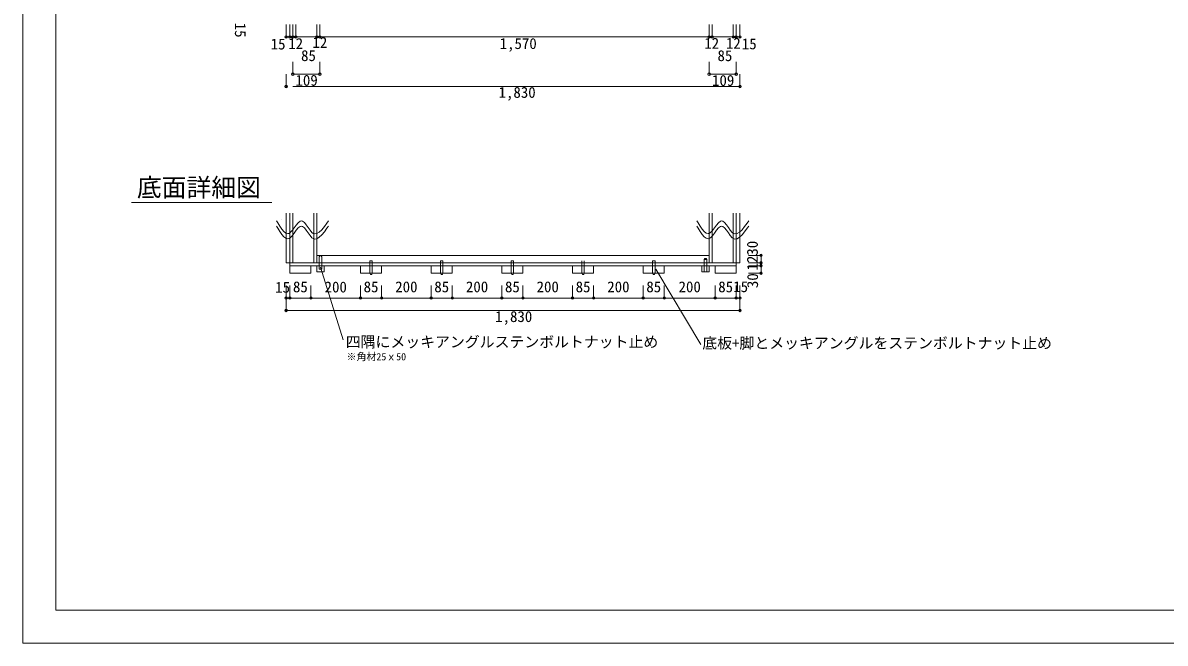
# Model space of a CAD drawing. Units: millimetres at full size, sheet at 1:20. Extents: x -6547 to 8551, y -2970 to 7077.
# Drawn here: x -4200 to 406, y -2970 to -469 of the extents above; entities that cross this region are included whole.
import ezdxf
from ezdxf.enums import TextEntityAlignment as Align

# ---------------------------------------------------------------- set-up
doc = ezdxf.new("R2010")
doc.units = ezdxf.units.MM
doc.header["$LTSCALE"] = 20
doc.header["$PDMODE"] = 32
doc.header["$PDSIZE"] = 10
doc.layers.add('0-0', color=7, linetype='Continuous', lineweight=18)
doc.layers.add('2-0', color=7, linetype='Continuous', lineweight=18)
doc.styles.add('ＭＳ ゴシック', font='')
doc.styles.get('ＭＳ ゴシック').set_extended_font_data('MS Gothic')

msp = doc.modelspace()

# ---------------------------------------------------------------- linework, layer by layer
at = {"layer": '0-0'}
msp.add_lwpolyline([(4200, 2970), (-4200, 2970), (-4200, -2970), (4200, -2970)], close=True, dxfattribs=at)
msp.add_lwpolyline([(4066.67, 2836.67), (-4066.67, 2836.67), (-4066.67, -2836.67)], dxfattribs=at)
at = {"layer": '2-0', "color": 4}
for p, q in [((-3138.34, -526.12), (-3138.34, -476.12)), ((-3123.34, -526.12), (-3123.34, -476.12)), ((-3111.34, -526.12), (-3111.34, -476.12)), ((-3099.34, -526.12), (-3099.34, -476.12)), ((-3014.34, -526.12), (-3014.34, -476.12)), ((-3002.34, -526.12), (-3002.34, -476.12)), ((-1432.34, -526.12), (-1432.34, -476.12)), ((-1420.34, -526.12), (-1420.34, -476.12)), ((-1335.34, -526.12), (-1335.34, -476.12)), ((-1323.34, -526.12), (-1323.34, -476.12)), ((-1323.34, -526.12), (-1323.34, -476.12)), ((-1308.34, -526.12), (-1308.34, -476.12)), ((-3123.34, -526.12), (-3138.34, -526.12)), ((-3123.34, -526.12), (-3099.34, -526.12)), ((-3099.34, -526.12), (-3014.34, -526.12)), ((-3014.34, -526.12), (-3002.34, -526.12)), ((-3002.34, -526.12), (-2972.34, -526.12)), ((-2972.34, -526.12), (-2511.34, -526.12)), ((-2511.34, -526.12), (-1911.34, -526.12)), ((-1911.34, -526.12), (-1450.34, -526.12)), ((-1462.34, -526.12), (-1432.34, -526.12)), ((-1432.34, -526.12), (-1420.34, -526.12)), ((-1420.34, -526.12), (-1335.34, -526.12)), ((-1335.34, -526.12), (-1323.34, -526.12)), ((-1323.34, -526.12), (-1308.34, -526.12)), ((-3111.34, -676.12), (-3111.34, -626.12)), ((-3002.34, -676.12), (-3002.34, -626.12)), ((-1432.34, -676.12), (-1432.34, -626.12)), ((-1323.34, -676.12), (-1323.34, -626.12)), ((-3138.34, -726.12), (-3138.34, -676.12)), ((-3111.34, -676.12), (-3002.34, -676.12)), ((-1432.34, -676.12), (-1323.34, -676.12)), ((-1308.34, -726.12), (-1308.34, -676.12)), ((-3111.34, -726.12), (-1311.34, -726.12)), ((-1223.34, -1406.74), (-1273.34, -1406.74)), ((-1223.34, -1436.74), (-1223.34, -1406.74)), ((-1223.34, -1436.74), (-1273.34, -1436.74)), ((-1223.34, -1448.74), (-1273.34, -1448.74)), ((-1223.34, -1448.74), (-1223.34, -1436.74)), ((-1223.34, -1478.74), (-1223.34, -1448.74)), ((-1223.34, -1478.74), (-1273.34, -1478.74)), ((-3138.34, -1578.74), (-3138.34, -1528.74)), ((-3123.34, -1578.74), (-3123.34, -1528.74)), ((-3038.34, -1578.74), (-3038.34, -1528.74)), ((-2838.34, -1578.74), (-2838.34, -1528.74)), ((-2753.34, -1578.74), (-2753.34, -1528.74)), ((-2553.34, -1578.74), (-2553.34, -1528.74)), ((-2468.34, -1578.74), (-2468.34, -1528.74)), ((-2268.34, -1578.74), (-2268.34, -1528.74)), ((-2183.34, -1578.74), (-2183.34, -1528.74)), ((-1983.34, -1578.74), (-1983.34, -1528.74)), ((-1898.34, -1578.74), (-1898.34, -1528.74)), ((-1698.34, -1578.74), (-1698.34, -1528.74)), ((-1613.34, -1578.74), (-1613.34, -1528.74)), ((-1408.34, -1578.74), (-1408.34, -1528.74)), ((-1323.34, -1578.74), (-1323.34, -1528.74)), ((-1308.34, -1578.74), (-1308.34, -1528.74)), ((-3138.34, -1628.74), (-3138.34, -1578.74)), ((-3138.34, -1578.74), (-3038.34, -1578.74)), ((-3038.34, -1578.74), (-2838.34, -1578.74)), ((-2838.34, -1578.74), (-2753.34, -1578.74)), ((-2753.34, -1578.74), (-2553.34, -1578.74)), ((-2553.34, -1578.74), (-2468.34, -1578.74)), ((-2468.34, -1578.74), (-2268.34, -1578.74)), ((-2268.34, -1578.74), (-2183.34, -1578.74)), ((-2183.34, -1578.74), (-1983.34, -1578.74)), ((-1983.34, -1578.74), (-1898.34, -1578.74)), ((-1898.34, -1578.74), (-1698.34, -1578.74)), ((-1698.34, -1578.74), (-1613.34, -1578.74)), ((-1613.34, -1578.74), (-1408.34, -1578.74)), ((-1408.34, -1578.74), (-1308.34, -1578.74)), ((-1308.34, -1628.74), (-1308.34, -1578.74)), ((-3138.34, -1628.74), (-1308.34, -1628.74))]:
    msp.add_line(p, q, dxfattribs=at)
at = {"layer": '2-0'}
for p, q in [((-3762.1, -1193.63), (-3196.1, -1193.63)), ((-3123.34, -1436.74), (-3123.34, -1236.74)), ((-3111.34, -1436.74), (-3111.34, -1236.74)), ((-3026.34, -1436.74), (-3026.34, -1236.74)), ((-3014.34, -1428.95), (-3014.34, -1236.74)), ((-1432.34, -1430.87), (-1432.34, -1236.74)), ((-1420.34, -1436.74), (-1420.34, -1236.74)), ((-1335.34, -1436.74), (-1335.34, -1236.74)), ((-1323.34, -1436.74), (-1323.34, -1236.74)), ((-3176.58, -1267.92), (-3171.89, -1275.96)), ((-3176.58, -1288.95), (-3171.89, -1296.99)), ((-3171.89, -1275.96), (-3163.81, -1289.31)), ((-3163.81, -1289.31), (-3155.72, -1301.2)), ((-3155.86, -1262.45), (-3155.86, -1262.57)), ((-3105.42, -1295.91), (-3097.26, -1284.69)), ((-3097.26, -1284.69), (-3089.16, -1275.04)), ((-3089.16, -1275.04), (-3081.16, -1268.99)), ((-3081.16, -1268.99), (-3076.58, -1267.92)), ((-3081.16, -1290.02), (-3076.58, -1288.95)), ((-3076.58, -1267.92), (-3072.18, -1268.94)), ((-3076.58, -1288.95), (-3072.18, -1289.97)), ((-3072.18, -1268.94), (-3064.65, -1274.71)), ((-3064.65, -1274.71), (-3057.15, -1283.98)), ((-3057.15, -1283.98), (-3049.62, -1294.91)), ((-2984.03, -1290.72), (-2973.63, -1276.51)), ((-2973.63, -1276.51), (-2967.58, -1267.92)), ((-2973.63, -1297.54), (-2967.58, -1288.95)), ((-1481.85, -1267.92), (-1477.16, -1275.96)), ((-1481.85, -1288.95), (-1477.16, -1296.99)), ((-1477.16, -1275.96), (-1469.08, -1289.31)), ((-1469.08, -1289.31), (-1460.98, -1301.2)), ((-1410.68, -1295.91), (-1402.52, -1284.69)), ((-1402.52, -1284.69), (-1394.43, -1275.04)), ((-1394.43, -1275.04), (-1386.43, -1268.99)), ((-1386.43, -1268.99), (-1381.85, -1267.92)), ((-1386.43, -1290.02), (-1381.85, -1288.95)), ((-1381.85, -1267.92), (-1377.44, -1268.94)), ((-1381.85, -1288.95), (-1377.44, -1289.97)), ((-1377.44, -1268.94), (-1369.92, -1274.71)), ((-1369.92, -1274.71), (-1362.42, -1283.98)), ((-1362.42, -1283.98), (-1354.89, -1294.91)), ((-1289.29, -1290.72), (-1278.9, -1276.51)), ((-1278.9, -1276.51), (-1272.85, -1267.92)), ((-1278.9, -1297.54), (-1272.85, -1288.95)), ((-3171.89, -1296.99), (-3163.81, -1310.34)), ((-3163.81, -1310.34), (-3155.72, -1322.23)), ((-3155.72, -1301.2), (-3147.61, -1310.73)), ((-3155.72, -1322.23), (-3147.61, -1331.76)), ((-3147.61, -1310.73), (-3139.48, -1316.98)), ((-3147.61, -1331.76), (-3139.48, -1338.01)), ((-3139.48, -1316.98), (-3131.32, -1319.02)), ((-3131.32, -1319.02), (-3126.58, -1317.92)), ((-3126.58, -1317.92), (-3121.83, -1315.02)), ((-3121.83, -1315.02), (-3113.62, -1306.7)), ((-3121.83, -1336.05), (-3113.62, -1327.73)), ((-3113.62, -1306.7), (-3105.42, -1295.91)), ((-3113.62, -1327.73), (-3105.42, -1316.94)), ((-3105.42, -1316.94), (-3097.26, -1305.72)), ((-3097.26, -1305.72), (-3089.16, -1296.07)), ((-3089.16, -1296.07), (-3081.16, -1290.02)), ((-3072.18, -1289.97), (-3064.65, -1295.74)), ((-3064.65, -1295.74), (-3057.15, -1305.01)), ((-3057.15, -1305.01), (-3049.62, -1315.94)), ((-3049.62, -1294.91), (-3041.99, -1305.69)), ((-3049.62, -1315.94), (-3041.99, -1326.72)), ((-3041.99, -1305.69), (-3034.2, -1314.47)), ((-3041.99, -1326.72), (-3034.2, -1335.49)), ((-3034.2, -1314.47), (-3029.58, -1317.92)), ((-3034.2, -1335.49), (-3029.58, -1338.95)), ((-3029.58, -1317.92), (-3024.11, -1319.98)), ((-3024.11, -1319.98), (-3014.43, -1318.93)), ((-3014.43, -1318.93), (-3004.48, -1313)), ((-3014.43, -1339.96), (-3004.48, -1334.03)), ((-3004.48, -1313), (-2994.33, -1303.24)), ((-3004.48, -1334.03), (-2994.33, -1324.27)), ((-2994.33, -1303.24), (-2984.03, -1290.72)), ((-2994.33, -1324.27), (-2984.03, -1311.75)), ((-2984.03, -1311.75), (-2973.63, -1297.54)), ((-1477.16, -1296.99), (-1469.08, -1310.34)), ((-1469.08, -1310.34), (-1460.98, -1322.23)), ((-1460.98, -1301.2), (-1452.88, -1310.73)), ((-1460.98, -1322.23), (-1452.88, -1331.76)), ((-1452.88, -1310.73), (-1444.75, -1316.98)), ((-1452.88, -1331.76), (-1444.75, -1338.01)), ((-1444.75, -1316.98), (-1436.59, -1319.02)), ((-1436.59, -1319.02), (-1431.85, -1317.92)), ((-1431.85, -1317.92), (-1427.09, -1315.02)), ((-1427.09, -1315.02), (-1418.88, -1306.7)), ((-1427.09, -1336.05), (-1418.88, -1327.73)), ((-1418.88, -1306.7), (-1410.68, -1295.91)), ((-1418.88, -1327.73), (-1410.68, -1316.94)), ((-1410.68, -1316.94), (-1402.52, -1305.72)), ((-1402.52, -1305.72), (-1394.43, -1296.07)), ((-1394.43, -1296.07), (-1386.43, -1290.02)), ((-1377.44, -1289.97), (-1369.92, -1295.74)), ((-1369.92, -1295.74), (-1362.42, -1305.01)), ((-1362.42, -1305.01), (-1354.89, -1315.94)), ((-1354.89, -1294.91), (-1347.26, -1305.69)), ((-1354.89, -1315.94), (-1347.26, -1326.72)), ((-1347.26, -1305.69), (-1339.47, -1314.47)), ((-1347.26, -1326.72), (-1339.47, -1335.49)), ((-1339.47, -1314.47), (-1334.85, -1317.92)), ((-1339.47, -1335.49), (-1334.85, -1338.95)), ((-1334.85, -1317.92), (-1329.38, -1319.98)), ((-1329.38, -1319.98), (-1319.7, -1318.93)), ((-1319.7, -1318.93), (-1309.75, -1313)), ((-1319.7, -1339.96), (-1309.75, -1334.03)), ((-1309.75, -1313), (-1299.6, -1303.24)), ((-1309.75, -1334.03), (-1299.6, -1324.27)), ((-1299.6, -1303.24), (-1289.29, -1290.72)), ((-1299.6, -1324.27), (-1289.29, -1311.75)), ((-1289.29, -1311.75), (-1278.9, -1297.54)), ((-3139.48, -1338.01), (-3131.32, -1340.05)), ((-3131.32, -1340.05), (-3126.58, -1338.95)), ((-3126.58, -1338.95), (-3121.83, -1336.05)), ((-3029.58, -1338.95), (-3024.11, -1341.01)), ((-3024.11, -1341.01), (-3014.43, -1339.96)), ((-1444.75, -1338.01), (-1436.59, -1340.05)), ((-1436.59, -1340.05), (-1431.85, -1338.95)), ((-1431.85, -1338.95), (-1427.09, -1336.05)), ((-1334.85, -1338.95), (-1329.38, -1341.01)), ((-1329.38, -1341.01), (-1319.7, -1339.96)), ((-3014.34, -1436.74), (-3014.34, -1406.74)), ((-3014.34, -1406.74), (-1432.34, -1406.74)), ((-3004.45, -1413), (-3001.95, -1408)), ((-3004.45, -1463), (-3004.45, -1413)), ((-2996.95, -1408), (-3001.95, -1408)), ((-2994.45, -1413), (-2996.95, -1408)), ((-2994.45, -1463), (-2994.45, -1413)), ((-1452.34, -1423.74), (-1449.84, -1418.74)), ((-1452.34, -1473.74), (-1452.34, -1423.74)), ((-1452.34, -1423.74), (-1442.34, -1423.74)), ((-1444.84, -1418.74), (-1449.84, -1418.74)), ((-1442.34, -1423.74), (-1444.84, -1418.74)), ((-1442.34, -1473.74), (-1442.34, -1423.74)), ((-1432.34, -1436.74), (-1432.34, -1406.74)), ((-3123.34, -1448.74), (-3123.34, -1436.74)), ((-3123.34, -1436.74), (-1323.34, -1436.74)), ((-3123.34, -1448.74), (-1323.34, -1448.74)), ((-3123.34, -1478.74), (-3123.34, -1448.74)), ((-3038.34, -1478.74), (-3038.34, -1448.74)), ((-3014.34, -1448.74), (-3014.34, -1473.74)), ((-3014.34, -1473.74), (-2984.34, -1473.74)), ((-2994.45, -1463), (-3004.45, -1463)), ((-3000.21, -1453.96), (-2908.46, -1747.16)), ((-2984.34, -1448.74), (-2984.34, -1473.74)), ((-2838.34, -1478.74), (-2838.34, -1448.74)), ((-2800.84, -1428.74), (-2800.84, -1478.74)), ((-2800.84, -1428.74), (-2790.84, -1428.74)), ((-2790.84, -1428.74), (-2790.84, -1478.74)), ((-2753.34, -1478.74), (-2753.34, -1448.74)), ((-2553.34, -1478.74), (-2553.34, -1448.74)), ((-2515.84, -1428.74), (-2515.84, -1478.74)), ((-2515.84, -1428.74), (-2505.84, -1428.74)), ((-2505.84, -1428.74), (-2505.84, -1478.74)), ((-2468.34, -1478.74), (-2468.34, -1448.74)), ((-2268.34, -1478.74), (-2268.34, -1448.74)), ((-2230.84, -1428.74), (-2230.84, -1478.74)), ((-2230.84, -1428.74), (-2220.84, -1428.74)), ((-2220.84, -1428.74), (-2220.84, -1478.74)), ((-2183.34, -1478.74), (-2183.34, -1448.74)), ((-1983.34, -1478.74), (-1983.34, -1448.74)), ((-1945.84, -1428.74), (-1945.84, -1478.74)), ((-1935.84, -1428.74), (-1935.84, -1478.74)), ((-1898.34, -1478.74), (-1898.34, -1448.74)), ((-1698.34, -1478.74), (-1698.34, -1448.74)), ((-1660.84, -1428.74), (-1660.84, -1478.74)), ((-1660.84, -1428.74), (-1650.84, -1428.74)), ((-1650.84, -1428.74), (-1650.84, -1478.74)), ((-1647.65, -1462.05), (-1465.43, -1766.05)), ((-1613.34, -1478.74), (-1613.34, -1448.74)), ((-1462.34, -1448.74), (-1462.34, -1473.74)), ((-1432.34, -1473.74), (-1462.34, -1473.74)), ((-1442.34, -1473.74), (-1452.34, -1473.74)), ((-1432.34, -1448.74), (-1432.34, -1473.74)), ((-1408.34, -1478.74), (-1408.34, -1448.74)), ((-1323.34, -1448.74), (-1323.34, -1436.74)), ((-1323.34, -1478.74), (-1323.34, -1448.74)), ((-3123.34, -1478.74), (-3038.34, -1478.74)), ((-2838.34, -1478.74), (-2753.34, -1478.74)), ((-2800.84, -1478.74), (-2798.34, -1483.74)), ((-2798.34, -1483.74), (-2793.34, -1483.74)), ((-2790.84, -1478.74), (-2793.34, -1483.74)), ((-2553.34, -1478.74), (-2468.34, -1478.74)), ((-2515.84, -1478.74), (-2513.34, -1483.74)), ((-2513.34, -1483.74), (-2508.34, -1483.74)), ((-2505.84, -1478.74), (-2508.34, -1483.74)), ((-2268.34, -1478.74), (-2183.34, -1478.74)), ((-2230.84, -1478.74), (-2228.34, -1483.74)), ((-2228.34, -1483.74), (-2223.34, -1483.74)), ((-2220.84, -1478.74), (-2223.34, -1483.74)), ((-1983.34, -1478.74), (-1898.34, -1478.74)), ((-1945.84, -1478.74), (-1943.34, -1483.74)), ((-1943.34, -1483.74), (-1938.34, -1483.74)), ((-1935.84, -1478.74), (-1938.34, -1483.74)), ((-1698.34, -1478.74), (-1613.34, -1478.74)), ((-1660.84, -1478.74), (-1658.34, -1483.74)), ((-1658.34, -1483.74), (-1653.34, -1483.74)), ((-1650.84, -1478.74), (-1653.34, -1483.74)), ((-1408.34, -1478.74), (-1323.34, -1478.74)), ((-4066.67, -2836.67), (4066.67, -2836.67))]:
    msp.add_line(p, q, dxfattribs=at)
at = {"layer": '2-0', "color": 33}
for p, q in [((-3138.34, -1436.74), (-3138.34, -1236.74)), ((-1308.34, -1436.74), (-1308.34, -1236.74)), ((-3123.34, -1436.74), (-3138.34, -1436.74)), ((-1308.34, -1436.74), (-1323.34, -1436.74))]:
    msp.add_line(p, q, dxfattribs=at)
at = {"layer": '2-0', "color": 4}
for p in [(-3138.34, -526.12), (-3123.34, -526.12), (-3111.34, -526.12), (-3099.34, -526.12), (-3014.34, -526.12), (-3002.34, -526.12), (-1432.34, -526.12), (-1420.34, -526.12), (-1335.34, -526.12), (-1323.34, -526.12), (-1308.34, -526.12), (-3111.34, -676.12), (-3002.34, -676.12), (-1432.34, -676.12), (-1323.34, -676.12), (-3138.34, -726.12), (-1308.34, -726.12), (-1223.34, -1406.74), (-1223.34, -1436.74), (-1223.34, -1448.74), (-1223.34, -1478.74), (-3138.34, -1578.74), (-3123.34, -1578.74), (-3038.34, -1578.74), (-2838.34, -1578.74), (-2753.34, -1578.74), (-2553.34, -1578.74), (-2468.34, -1578.74), (-2268.34, -1578.74), (-2183.34, -1578.74), (-1983.34, -1578.74), (-1898.34, -1578.74), (-1698.34, -1578.74), (-1613.34, -1578.74), (-1408.34, -1578.74), (-1323.34, -1578.74), (-1308.34, -1578.74), (-3138.34, -1628.74), (-1308.34, -1628.74)]:
    msp.add_point(p, dxfattribs=at)

# ---------------------------------------------------------------- texts
at = {"layer": '2-0', "color": 4, "style": 'ＭＳ ゴシック'}
for s, rotation, p in [('15', 270, (-3357.9, -468.78)), ('30', 90, (-1223.07, -1407.93)), ('12', 90, (-1223.07, -1467.72)), ('30', 90, (-1222.21, -1538.7))]:
    msp.add_text(s, height=43.99, rotation=rotation, dxfattribs=at).set_placement(p, align=Align.BOTTOM_LEFT)
for s, p in [('15', (-3200.59, -589.91)), ('12', (-3129.74, -587.85)), ('12', (-3032.05, -583.72)), ('1,570', (-2277.35, -588.03)), ('12', (-1452.02, -586.99)), ('12', (-1364.88, -586.99)), ('15', (-1300.68, -589.23)), ('85', (-3078.15, -636.69)), ('85', (-1398.82, -636.83)), ('109', (-3100.55, -736.22)), ('109', (-1420.77, -736.66)), ('1,830', (-2281.66, -784.81)), ('15', (-3182.38, -1570.39)), ('85', (-3110.84, -1568.74)), ('200', (-2983.13, -1569.39)), ('85', (-2825.84, -1568.74)), ('200', (-2698.34, -1568.74)), ('85', (-2540.84, -1568.74)), ('200', (-2413.34, -1568.74)), ('85', (-2255.84, -1568.74)), ('200', (-2128.34, -1568.74)), ('85', (-1970.84, -1568.74)), ('200', (-1843.34, -1568.74)), ('85', (-1685.84, -1568.74)), ('200', (-1555.84, -1568.74)), ('85', (-1395.84, -1568.74)), ('15', (-1335.26, -1568.13)), ('1,830', (-2295.33, -1688.72))]:
    msp.add_text(s, height=43.99, dxfattribs=at).set_placement(p, align=Align.BOTTOM_LEFT)
at = {"layer": '2-0', "style": 'ＭＳ ゴシック'}
for s, height, p in [('底面詳細図', 73.31, (-3740.1, -1191.63)), ('四隅にメッキアングルステンボルトナット止め', 43.99, (-2897.79, -1790.72)), ('底板+脚とメッキアングルをステンボルトナット止め', 43.99, (-1460.1, -1795.38)), ('※角材25ｘ50', 29.33, (-2894.33, -1838.74))]:
    msp.add_text(s, height=height, dxfattribs=at).set_placement(p, align=Align.BOTTOM_LEFT)

doc.saveas('drawing.dxf')
